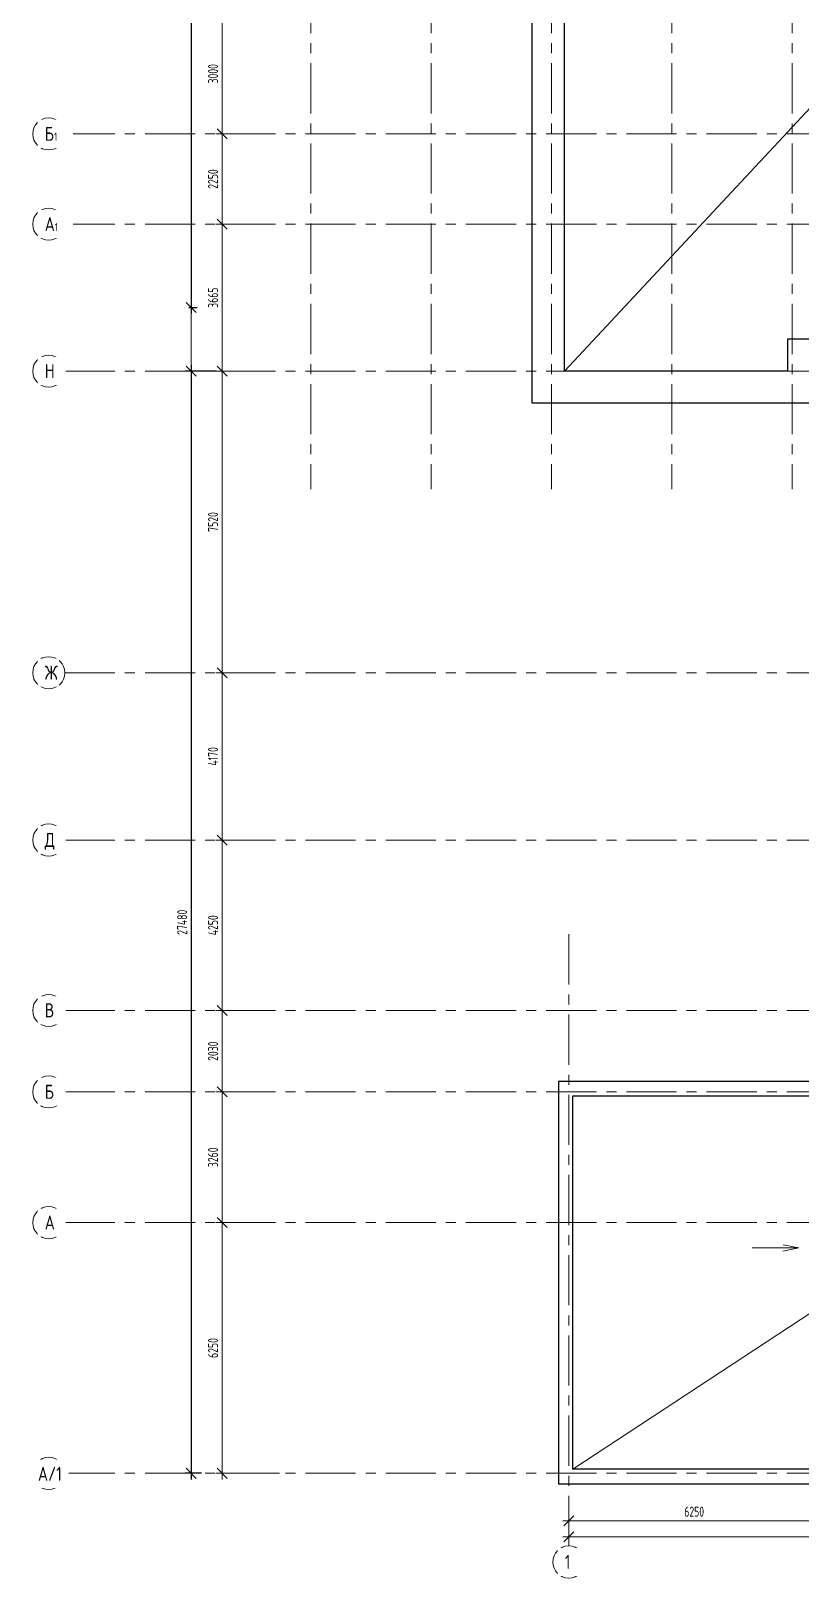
# Model space of a CAD drawing. Header units: millimetres. Extents: x -13407 to 8952771, y -2611 to 110860.
# Drawn here: x -13407 to 5789, y -2611 to 35963 of the extents above; entities that cross this region are included whole.
import ezdxf
from ezdxf import colors
from ezdxf.entities.mleader import LeaderData, LeaderLine
from ezdxf.math import Vec2, Vec3

# ---------------------------------------------------------------- set-up
doc = ezdxf.new("R2010")
doc.units = ezdxf.units.MM
doc.linetypes.add('CENTER', pattern=[2, 1.25, -0.25, 0.25, -0.25])
doc.layers.get('Defpoints').update_dxf_attribs({"color": 6})
for name, color, linetype, lineweight in [('АР_Навесной фасад', 5, 'Continuous', 5), ('АР_Оси', 193, 'Continuous', 9), ('АР_Оси размеры', 164, 'Continuous', 9), ('АР_Отметки', 250, 'Continuous', 15), ('АР_тонкая линия', 250, 'Continuous', 0), ('Подвал', 250, 'Continuous', 30)]:
    doc.layers.add(name, color=color, linetype=linetype, lineweight=lineweight)
doc.styles.add('ISOCPEUR', font='isocpeur.ttf', dxfattribs={"width": 0.7})
doc.styles.add('ГОСТ 2.304', font='isocpeur.ttf', dxfattribs={"width": 0.7})
doc.dimstyles.new('СПДС', dxfattribs={"dimscale": 100, "dimtxt": 2.5, "dimasz": 2.5, "dimexe": 1.5, "dimexo": 0, "dimgap": 1, "dimtad": 1, "dimdec": 0, "dimrnd": 1, "dimtxsty": 'ГОСТ 2.304', "dimblk": 'OBLIQUE', "dimcen": 2.5, "dimdle": 1.5, "dimadec": 0, "dimazin": 2, "dimtfac": 0.75, "dimtdec": 0, "dimtmove": 1, "dimatfit": 3, "dimfxl": 1, "dimtolj": 1, "dimarcsym": 1})

# ---------------------------------------------------------------- blocks, each defined once
blk = doc.blocks.new('_Oblique')
at = {"color": 0, "linetype": 'ByBlock', "lineweight": -2}
blk.add_line((-0.5, -0.5), (0.5, 0.5), dxfattribs=at)
blk = doc.blocks.new('*D73')
at = {"layer": 'Defpoints', "color": 0, "ltscale": 100, "transparency": 16777216}
for p in [(-9469, 75395), (-9469, 29069), (-9413, 29069)]:
    blk.add_point(p, dxfattribs=at)
at = {"layer": 'АР_Оси размеры', "color": 0, "lineweight": -2, "ltscale": 100, "transparency": 16777216}
for p, q in [((-9469, 75395), (-9263, 75395)), ((-9413, 75545), (-9413, 28919)), ((-9469, 29069), (-9263, 29069))]:
    blk.add_line(p, q, dxfattribs=at)
at = {"layer": 'АР_Оси размеры', "color": 0, "lineweight": -2, "ltscale": 100, "transparency": 16777216, "xscale": 250, "yscale": 250, "zscale": 250}
for p, rotation in [((-9413, 75395), 90), ((-9413, 29069), 270)]:
    blk.add_blockref('_Oblique', p, dxfattribs=dict(at, rotation=rotation))
at = {"layer": 'АР_Оси размеры', "color": 0, "ltscale": 100, "transparency": 16777216, "insert": (-9638, 52232), "char_height": 250, "attachment_point": 5, "rotation": 90, "style": 'ГОСТ 2.304'}
blk.add_mtext('\\A1;46326', dxfattribs=at)
blk = doc.blocks.new('*D59')
at = {"layer": 'Defpoints', "color": 0, "lineweight": 30, "ltscale": 100, "transparency": 16777216}
for p in [(-2088, -71210), (-1189, -71210), (-654, -77460)]:
    blk.add_point(p, dxfattribs=at)
at = {"layer": 'АР_Оси размеры', "color": 0, "lineweight": -2, "ltscale": 100, "transparency": 16777216}
for p, q in [((-1189, -71210), (-2238, -71210)), ((-2088, -77610), (-2088, -71060)), ((-654, -77460), (-2238, -77460))]:
    blk.add_line(p, q, dxfattribs=at)
at = {"layer": 'АР_Оси размеры', "color": 0, "lineweight": -2, "ltscale": 100, "transparency": 16777216, "xscale": 250, "yscale": 250, "zscale": 250}
for p, rotation in [((-2088, -71210), 90), ((-2088, -77460), 270)]:
    blk.add_blockref('_Oblique', p, dxfattribs=dict(at, rotation=rotation))
at = {"layer": 'АР_Оси размеры', "color": 0, "ltscale": 100, "transparency": 16777216, "insert": (-2313, -74335), "char_height": 250, "attachment_point": 5, "rotation": 90, "style": 'ГОСТ 2.304'}
blk.add_mtext('\\A1;6250', dxfattribs=at)
blk = doc.blocks.new('*D60')
at = {"layer": 'Defpoints', "color": 0, "lineweight": 30, "ltscale": 100, "transparency": 16777216}
for p in [(-2088, -67950), (-1266, -67950), (-1189, -71210)]:
    blk.add_point(p, dxfattribs=at)
at = {"layer": 'АР_Оси размеры', "color": 0, "lineweight": -2, "ltscale": 100, "transparency": 16777216}
for p, q in [((-2088, -71360), (-2088, -67800)), ((-1266, -67950), (-2238, -67950)), ((-1189, -71210), (-2238, -71210))]:
    blk.add_line(p, q, dxfattribs=at)
at = {"layer": 'АР_Оси размеры', "color": 0, "lineweight": -2, "ltscale": 100, "transparency": 16777216, "xscale": 250, "yscale": 250, "zscale": 250}
for p, rotation in [((-2088, -67950), 90), ((-2088, -71210), 270)]:
    blk.add_blockref('_Oblique', p, dxfattribs=dict(at, rotation=rotation))
at = {"layer": 'АР_Оси размеры', "color": 0, "ltscale": 100, "transparency": 16777216, "insert": (-2313, -69580), "char_height": 250, "attachment_point": 5, "rotation": 90, "style": 'ГОСТ 2.304'}
blk.add_mtext('\\A1;3260', dxfattribs=at)
blk = doc.blocks.new('*D61')
at = {"layer": 'Defpoints', "color": 0, "lineweight": 30, "ltscale": 100, "transparency": 16777216}
for p in [(-2088, -65920), (-1340, -65920), (-1266, -67950)]:
    blk.add_point(p, dxfattribs=at)
at = {"layer": 'АР_Оси размеры', "color": 0, "lineweight": -2, "ltscale": 100, "transparency": 16777216}
for p, q in [((-1340, -65920), (-2238, -65920)), ((-2088, -68100), (-2088, -65770)), ((-1266, -67950), (-2238, -67950))]:
    blk.add_line(p, q, dxfattribs=at)
at = {"layer": 'АР_Оси размеры', "color": 0, "lineweight": -2, "ltscale": 100, "transparency": 16777216, "xscale": 250, "yscale": 250, "zscale": 250}
for p, rotation in [((-2088, -65920), 90), ((-2088, -67950), 270)]:
    blk.add_blockref('_Oblique', p, dxfattribs=dict(at, rotation=rotation))
at = {"layer": 'АР_Оси размеры', "color": 0, "ltscale": 100, "transparency": 16777216, "insert": (-2313, -66935), "char_height": 250, "attachment_point": 5, "rotation": 90, "style": 'ГОСТ 2.304'}
blk.add_mtext('\\A1;2030', dxfattribs=at)
blk = doc.blocks.new('*D62')
at = {"layer": 'Defpoints', "color": 0, "lineweight": 30, "ltscale": 100, "transparency": 16777216}
for p in [(-2088, -61670), (-1738, -61670), (-1340, -65920)]:
    blk.add_point(p, dxfattribs=at)
at = {"layer": 'АР_Оси размеры', "color": 0, "lineweight": -2, "ltscale": 100, "transparency": 16777216}
for p, q in [((-1738, -61670), (-2238, -61670)), ((-2088, -66070), (-2088, -61520)), ((-1340, -65920), (-2238, -65920))]:
    blk.add_line(p, q, dxfattribs=at)
at = {"layer": 'АР_Оси размеры', "color": 0, "lineweight": -2, "ltscale": 100, "transparency": 16777216, "xscale": 250, "yscale": 250, "zscale": 250}
for p, rotation in [((-2088, -61670), 90), ((-2088, -65920), 270)]:
    blk.add_blockref('_Oblique', p, dxfattribs=dict(at, rotation=rotation))
at = {"layer": 'АР_Оси размеры', "color": 0, "ltscale": 100, "transparency": 16777216, "insert": (-2313, -63795), "char_height": 250, "attachment_point": 5, "rotation": 90, "style": 'ГОСТ 2.304'}
blk.add_mtext('\\A1;4250', dxfattribs=at)
blk = doc.blocks.new('*D12')
at = {"layer": 'Defpoints', "color": 0, "lineweight": 30, "ltscale": 100, "transparency": 16777216}
for p in [(-2088, -57500), (-1270, -57500), (-1738, -61670)]:
    blk.add_point(p, dxfattribs=at)
at = {"layer": 'АР_Оси размеры', "color": 0, "lineweight": -2, "ltscale": 100, "transparency": 16777216}
for p, q in [((-2088, -61820), (-2088, -57350)), ((-1270, -57500), (-2238, -57500)), ((-1738, -61670), (-2238, -61670))]:
    blk.add_line(p, q, dxfattribs=at)
at = {"layer": 'АР_Оси размеры', "color": 0, "lineweight": -2, "ltscale": 100, "transparency": 16777216, "xscale": 250, "yscale": 250, "zscale": 250}
for p, rotation in [((-2088, -57500), 90), ((-2088, -61670), 270)]:
    blk.add_blockref('_Oblique', p, dxfattribs=dict(at, rotation=rotation))
at = {"layer": 'АР_Оси размеры', "color": 0, "ltscale": 100, "transparency": 16777216, "insert": (-2313, -59585), "char_height": 250, "attachment_point": 5, "rotation": 90, "style": 'ГОСТ 2.304'}
blk.add_mtext('\\A1;4170', dxfattribs=at)
blk = doc.blocks.new('*D13')
at = {"layer": 'Defpoints', "color": 0, "lineweight": 30, "ltscale": 100, "transparency": 16777216}
for p in [(-2088, -49980), (-1209, -49980), (-1270, -57500)]:
    blk.add_point(p, dxfattribs=at)
at = {"layer": 'АР_Оси размеры', "color": 0, "lineweight": -2, "ltscale": 100, "transparency": 16777216}
for p, q in [((-1209, -49980), (-2238, -49980)), ((-2088, -57650), (-2088, -49830)), ((-1270, -57500), (-2238, -57500))]:
    blk.add_line(p, q, dxfattribs=at)
at = {"layer": 'АР_Оси размеры', "color": 0, "lineweight": -2, "ltscale": 100, "transparency": 16777216, "xscale": 250, "yscale": 250, "zscale": 250}
for p, rotation in [((-2088, -49980), 90), ((-2088, -57500), 270)]:
    blk.add_blockref('_Oblique', p, dxfattribs=dict(at, rotation=rotation))
at = {"layer": 'АР_Оси размеры', "color": 0, "ltscale": 100, "transparency": 16777216, "insert": (-2313, -53740), "char_height": 250, "attachment_point": 5, "rotation": 90, "style": 'ГОСТ 2.304'}
blk.add_mtext('\\A1;7520', dxfattribs=at)
blk = doc.blocks.new('*D14')
at = {"layer": 'Defpoints', "color": 0, "lineweight": 30, "ltscale": 100, "transparency": 16777216}
for p in [(-2088, -46315), (-1439, -46315), (-1209, -49980)]:
    blk.add_point(p, dxfattribs=at)
at = {"layer": 'АР_Оси размеры', "color": 0, "lineweight": -2, "ltscale": 100, "transparency": 16777216}
for p, q in [((-2088, -50130), (-2088, -46165)), ((-1439, -46315), (-2238, -46315)), ((-1209, -49980), (-2238, -49980))]:
    blk.add_line(p, q, dxfattribs=at)
at = {"layer": 'АР_Оси размеры', "color": 0, "lineweight": -2, "ltscale": 100, "transparency": 16777216, "xscale": 250, "yscale": 250, "zscale": 250}
for p, rotation in [((-2088, -46315), 90), ((-2088, -49980), 270)]:
    blk.add_blockref('_Oblique', p, dxfattribs=dict(at, rotation=rotation))
at = {"layer": 'АР_Оси размеры', "color": 0, "ltscale": 100, "transparency": 16777216, "insert": (-2313, -48148), "char_height": 250, "attachment_point": 5, "rotation": 90, "style": 'ГОСТ 2.304'}
blk.add_mtext('\\A1;3665', dxfattribs=at)
blk = doc.blocks.new('*D15')
at = {"layer": 'Defpoints', "color": 0, "lineweight": 30, "ltscale": 100, "transparency": 16777216}
for p in [(-2088, -44065), (-1746, -44065), (-1439, -46315)]:
    blk.add_point(p, dxfattribs=at)
at = {"layer": 'АР_Оси размеры', "color": 0, "lineweight": -2, "ltscale": 100, "transparency": 16777216}
for p, q in [((-2088, -46465), (-2088, -43915)), ((-1746, -44065), (-2238, -44065)), ((-1439, -46315), (-2238, -46315))]:
    blk.add_line(p, q, dxfattribs=at)
at = {"layer": 'АР_Оси размеры', "color": 0, "lineweight": -2, "ltscale": 100, "transparency": 16777216, "xscale": 250, "yscale": 250, "zscale": 250}
for p, rotation in [((-2088, -44065), 90), ((-2088, -46315), 270)]:
    blk.add_blockref('_Oblique', p, dxfattribs=dict(at, rotation=rotation))
at = {"layer": 'АР_Оси размеры', "color": 0, "ltscale": 100, "transparency": 16777216, "insert": (-2313, -45190), "char_height": 250, "attachment_point": 5, "rotation": 90, "style": 'ГОСТ 2.304'}
blk.add_mtext('\\A1;2250', dxfattribs=at)
blk = doc.blocks.new('*D16')
at = {"layer": 'Defpoints', "color": 0, "lineweight": 30, "ltscale": 100, "transparency": 16777216}
for p in [(-2088, -41065), (-1746, -41065), (-1746, -44065)]:
    blk.add_point(p, dxfattribs=at)
at = {"layer": 'АР_Оси размеры', "color": 0, "lineweight": -2, "ltscale": 100, "transparency": 16777216}
for p, q in [((-1746, -41065), (-2238, -41065)), ((-2088, -44215), (-2088, -40915)), ((-1746, -44065), (-2238, -44065))]:
    blk.add_line(p, q, dxfattribs=at)
at = {"layer": 'АР_Оси размеры', "color": 0, "lineweight": -2, "ltscale": 100, "transparency": 16777216, "xscale": 250, "yscale": 250, "zscale": 250}
for p, rotation in [((-2088, -41065), 90), ((-2088, -44065), 270)]:
    blk.add_blockref('_Oblique', p, dxfattribs=dict(at, rotation=rotation))
at = {"layer": 'АР_Оси размеры', "color": 0, "ltscale": 100, "transparency": 16777216, "insert": (-2313, -42565), "char_height": 250, "attachment_point": 5, "rotation": 90, "style": 'ГОСТ 2.304'}
blk.add_mtext('\\A1;3000', dxfattribs=at)
blk = doc.blocks.new('*D28')
at = {"layer": 'Defpoints', "color": 0, "lineweight": 30, "ltscale": 100, "transparency": 16777216}
for p in [(-2914, -2065), (-2914, -49980), (-2858, -49980)]:
    blk.add_point(p, dxfattribs=at)
at = {"layer": 'АР_Оси размеры', "color": 0, "lineweight": -2, "ltscale": 100, "transparency": 16777216}
for p, q in [((-2858, -1915), (-2858, -50130)), ((-2914, -2065), (-2708, -2065)), ((-2914, -49980), (-2708, -49980))]:
    blk.add_line(p, q, dxfattribs=at)
at = {"layer": 'АР_Оси размеры', "color": 0, "lineweight": -2, "ltscale": 100, "transparency": 16777216, "xscale": 250, "yscale": 250, "zscale": 250}
for p, rotation in [((-2858, -2065), 90), ((-2858, -49980), 270)]:
    blk.add_blockref('_Oblique', p, dxfattribs=dict(at, rotation=rotation))
at = {"layer": 'АР_Оси размеры', "color": 0, "ltscale": 100, "transparency": 16777216, "insert": (-3083, -26023), "char_height": 250, "attachment_point": 5, "rotation": 90, "style": 'ГОСТ 2.304'}
blk.add_mtext('\\A1;47915', dxfattribs=at)
blk = doc.blocks.new('*D29')
at = {"layer": 'Defpoints', "color": 0, "lineweight": 30, "ltscale": 100, "transparency": 16777216}
for p in [(6555, -78232), (12805, -78232), (12805, -78642)]:
    blk.add_point(p, dxfattribs=at)
at = {"layer": 'АР_Оси размеры', "color": 0, "lineweight": -2, "ltscale": 100, "transparency": 16777216}
for p, q in [((6555, -78232), (6555, -78792)), ((12805, -78232), (12805, -78792)), ((6405, -78642), (12955, -78642))]:
    blk.add_line(p, q, dxfattribs=at)
at = {"layer": 'АР_Оси размеры', "color": 0, "lineweight": -2, "ltscale": 100, "transparency": 16777216, "xscale": 250, "yscale": 250, "zscale": 250, "rotation": 180}
blk.add_blockref('_Oblique', (6555, -78642), dxfattribs=at)
at = {"layer": 'АР_Оси размеры', "color": 0, "lineweight": -2, "ltscale": 100, "transparency": 16777216, "xscale": 250, "yscale": 250, "zscale": 250}
blk.add_blockref('_Oblique', (12805, -78642), dxfattribs=at)
at = {"layer": 'АР_Оси размеры', "color": 0, "ltscale": 100, "transparency": 16777216, "insert": (9680, -78417), "char_height": 250, "attachment_point": 5, "style": 'ГОСТ 2.304'}
blk.add_mtext('\\A1;6250', dxfattribs=at)
blk = doc.blocks.new('*D57')
at = {"layer": 'Defpoints', "color": 0, "lineweight": 30, "ltscale": 100, "transparency": 16777216}
for p in [(6555, -78792), (74970, -78792), (74970, -79044)]:
    blk.add_point(p, dxfattribs=at)
at = {"layer": 'АР_Оси размеры', "color": 0, "lineweight": -2, "ltscale": 100, "transparency": 16777216}
for p, q in [((6405, -79044), (75120, -79044)), ((6555, -78792), (6555, -79194)), ((74970, -78792), (74970, -79194))]:
    blk.add_line(p, q, dxfattribs=at)
at = {"layer": 'АР_Оси размеры', "color": 0, "lineweight": -2, "ltscale": 100, "transparency": 16777216, "xscale": 250, "yscale": 250, "zscale": 250, "rotation": 180}
blk.add_blockref('_Oblique', (6555, -79044), dxfattribs=at)
at = {"layer": 'АР_Оси размеры', "color": 0, "lineweight": -2, "ltscale": 100, "transparency": 16777216, "xscale": 250, "yscale": 250, "zscale": 250}
blk.add_blockref('_Oblique', (74970, -79044), dxfattribs=at)
at = {"layer": 'АР_Оси размеры', "color": 0, "ltscale": 100, "transparency": 16777216, "insert": (40124, -78819), "char_height": 250, "attachment_point": 5, "style": 'ГОСТ 2.304'}
blk.add_mtext('\\A1;68415', dxfattribs=at)
blk = doc.blocks.new('A$C6f2de472')
at = {"layer": 'АР_тонкая линия', "ltscale": 100}
for p, q in [((55, -69), (55, -734)), ((55, -734), (10, -510)), ((10, -510), (55, -734)), ((55, -734), (104, -506))]:
    blk.add_line(p, q, dxfattribs=at)
blk = doc.blocks.new('*D76')
at = {"layer": 'Defpoints', "color": 0, "ltscale": 100, "transparency": 16777216}
for p in [(-8793, 27480), (-9413, 0), (-9155, 0)]:
    blk.add_point(p, dxfattribs=at)
at = {"layer": 'АР_Оси размеры', "color": 0, "lineweight": -2, "ltscale": 100, "transparency": 16777216}
for p, q in [((-8793, 27480), (-9563, 27480)), ((-9413, 27630), (-9413, -150)), ((-9155, 0), (-9563, 0))]:
    blk.add_line(p, q, dxfattribs=at)
at = {"layer": 'АР_Оси размеры', "color": 0, "lineweight": -2, "ltscale": 100, "transparency": 16777216, "xscale": 250, "yscale": 250, "zscale": 250}
for p, rotation in [((-9413, 27480), 90), ((-9413, 0), 270)]:
    blk.add_blockref('_Oblique', p, dxfattribs=dict(at, rotation=rotation))
at = {"layer": 'АР_Оси размеры', "color": 0, "ltscale": 100, "transparency": 16777216, "insert": (-9638, 13740), "char_height": 250, "attachment_point": 5, "rotation": 90, "style": 'ГОСТ 2.304'}
blk.add_mtext('\\A1;27480', dxfattribs=at)
blk = doc.blocks.new('_DotSmall')
at = {"color": 0, "linetype": 'ByBlock', "const_width": 0.5}
blk.add_lwpolyline([(-0.0625, 0, 1), (0.0625, 0, 1)], format="xyb", close=True, dxfattribs=at)
blk = doc.blocks.new('A$C2a493afe')
at = {"layer": 'АР_Оси размеры', "ltscale": 100}
for base, p1, p2, picture, middle in [((-2858.2, -49980.1), (-2914.1, -2065.1), (-2914.1, -49980.1), '*D28', (-3083.2, -26022.6)), ((-2087.7, -41065.1), (-1745.7, -44065.1), (-1745.7, -41065.1), '*D16', (-2312.7, -42565.1)), ((-2087.7, -44065.1), (-1438.8, -46315.1), (-1745.7, -44065.1), '*D15', (-2312.7, -45190.1)), ((-2087.7, -46315.1), (-1209, -49980.1), (-1438.8, -46315.1), '*D14', (-2312.7, -48147.6)), ((-2087.7, -49980.1), (-1269.9, -57500.1), (-1209, -49980.1), '*D13', (-2312.7, -53740.1)), ((-2087.7, -57500.1), (-1737.8, -61670.1), (-1269.9, -57500.1), '*D12', (-2312.7, -59585.1)), ((-2087.7, -61670.1), (-1339.8, -65920.1), (-1737.8, -61670.1), '*D62', (-2312.7, -63795.1)), ((-2087.7, -65920.1), (-1266.3, -67950.1), (-1339.8, -65920.1), '*D61', (-2312.7, -66935.1)), ((-2087.7, -67950.1), (-1189, -71210.1), (-1266.3, -67950.1), '*D60', (-2312.7, -69580.1)), ((-2087.7, -71210.1), (-654, -77460.1), (-1189, -71210.1), '*D59', (-2312.7, -74335.1))]:
    dim = blk.add_linear_dim(base=base, p1=p1, p2=p2, angle=90, dimstyle='СПДС', dxfattribs=at)
    dim.commit()
    dim.dimension.update_dxf_attribs({"geometry": picture, "text_midpoint": middle})
dim = blk.add_linear_dim(base=(12805.1, -78642.2), p1=(6555.1, -78232.3), p2=(12805.1, -78232.3), dimstyle='СПДС', dxfattribs=at)
dim.commit()
dim.dimension.update_dxf_attribs({"geometry": '*D29', "text_midpoint": (9680.1, -78417.2)})
dim = blk.add_linear_dim(base=(74970.1, -79044.3), p1=(6555.1, -78792.2), p2=(74970.1, -78792.2), dimstyle='СПДС', dxfattribs=at)
dim.commit()
dim.dimension.update_dxf_attribs({"geometry": '*D57', "text_midpoint": (40124.1, -79044.3), "dimtype": 128})

msp = doc.modelspace()

# ---------------------------------------------------------------- linework, layer by layer
at = {"layer": 'АР_Навесной фасад', "color": 18, "lineweight": 30, "ltscale": 100, "true_color": 0x000000}
msp.add_lwpolyline([(20571.19, 41789.89), (20569.94, 36860), (16639.82, 36860), (16639.82, 36730), (11249.81, 36729.99), (11249.82, 28280), (7004.38, 28280), (6467.91, 28280), (5449.94, 28280), (5449.94, 27480), (-110.18, 27480), (-110.18, 51645), (-6180.06, 51645), (-6180.06, 63145), (-2612.82, 63145), (-2613.02, 63960.02, -0.18105595), (-230.06, 69194.99, -0.18118062), (5009.29, 71578.32), (5819.94, 71578.32), (5819.94, 75145), (14319.94, 75145), (14319.94, 72145), (23149.94, 72145)], format="xyb", dxfattribs=at)
for points in [[(17439.82, 36060), (17439.82, 35930), (12049.81, 35929.99), (12049.82, 27640), (7004.38, 27640), (6467.91, 27640), (6090, 27640), (6090, 26680), (-910.18, 26680), (-910.18, 50975)], [(51825.01, 31605), (16705.01, 31605), (16705.01, 27640), (6090.01, 27640), (6090.01, 9770), (-260.38, 9770), (-259.99, -260), (13160.25, -260), (13160.01, 6090)], [(12800.24, 100), (100, 100), (99.64, 9410), (6450.01, 9410)]]:
    msp.add_lwpolyline(points, dxfattribs=at)
at = {"layer": 'АР_Оси', "linetype": 'CENTER', "ltscale": 1000}
for p, q in [((-6428.81, 79157.47), (-6428.81, 24538.44)), ((-3428.81, 79157.47), (-3428.81, 24538.44)), ((-428.81, 79157.47), (-428.81, 24538.44)), ((2571.19, 79157.47), (2571.19, 24538.44)), ((5571.19, 79157.47), (5571.19, 24538.44)), ((-12563.76, 33395), (70614.65, 33395)), ((-12563.76, 31145), (70614.65, 31145)), ((-12563.76, 27480), (71033.41, 27480)), ((-12563.76, 19960), (71033.41, 19960)), ((-12563.76, 15790), (71033.41, 15790)), ((0, -1811.27), (0, 13478.2)), ((-12563.76, 11540), (71033.41, 11540)), ((-12563.76, 9510), (71033.41, 9510)), ((-12563.76, 6250), (71033.41, 6250)), ((-12563.76, 0), (71033.41, 0))]:
    msp.add_line(p, q, dxfattribs=at)
at = {"layer": 'АР_Оси', "ltscale": 0.5}
for centre in [(-12963.76, 33395), (-12963.76, 31145), (-12963.76, 27480), (-12963.76, 19960), (-12963.76, 15790), (-12963.76, 11540), (-12963.76, 9510), (-12963.76, 6250), (-12963.76, 0), (0, -2211.27)]:
    msp.add_circle(centre, 400, dxfattribs=at)
at = {"layer": 'АР_тонкая линия', "ltscale": 100}
msp.add_line((11922.13, 40382.57), (-110.18, 27480), dxfattribs=at)
at = {"layer": 'Подвал', "lineweight": 13, "ltscale": 500}
msp.add_line((13075, 8640), (100, 100), dxfattribs=at)

# ---------------------------------------------------------------- block references
at = {"layer": 'АР_тонкая линия', "ltscale": 100, "xscale": -1.754367527776944, "yscale": 1.754367527776944, "zscale": 1.754367527776944, "rotation": 89.99999999989352}
msp.add_blockref('A$C6f2de472', (4447.55, 5717.65), dxfattribs=at)

# ---------------------------------------------------------------- dimensions: what is measured, and where the dimension line sits
at = {"layer": 'АР_Оси размеры', "ltscale": 100}
for base, p1, p2, picture, middle in [((-9413.31, 29069.44), (-9469.12, 75395), (-9469.12, 29069.44), '*D73', (-9638.31, 52232.22)), ((-9413.31, 0), (-8792.74, 27480), (-9154.76, 0), '*D76', (-9638.31, 13740))]:
    dim = msp.add_linear_dim(base=base, p1=p1, p2=p2, angle=90, dimstyle='СПДС', dxfattribs=at)
    dim.commit()
    dim.dimension.update_dxf_attribs({"geometry": picture, "text_midpoint": middle})

# ---------------------------------------------------------------- leaders
at = {"layer": 'АР_Отметки'}
ml = msp.add_multileader_mtext('Standard', dxfattribs=at)
ml.set_content('+19,400', color=256, style='ISOCPEUR')
ml.set_leader_properties(color=256, linetype='Continuous', lineweight=-1)
ml.set_arrow_properties(name='DOTSMALL')
ml.build(insert=Vec2(0, 0))
ml.multileader.update_dxf_attribs({"has_text_frame": 1, "text_left_attachment_type": 4, "text_right_attachment_type": 4, "dogleg_length": 100, "arrow_head_size": 180})
ctx = ml.context
ctx.base_point, ctx.char_height, ctx.arrow_head_size, ctx.landing_gap_size, ctx.plane_origin = Vec3(13718.53, 21373.47), 250, 180, 50, Vec3(13721.51, 19186.11)
ctx.left_attachment, ctx.right_attachment = 4, 4
notes = []
notes.append((ctx, [(0, (0, 0, 0), (0, 0), (1, 0), 1, [])]))
ctx.mtext.insert, ctx.mtext.width, ctx.mtext.defined_height, ctx.mtext.line_spacing_style, ctx.mtext.flow_direction = Vec3(13768.53, 21706.8), 696.0353, 776.46, 2, 5
ml = msp.add_multileader_mtext('Standard', dxfattribs=at)
ml.set_content('+19,400', color=256, style='ISOCPEUR')
ml.set_leader_properties(color=256, linetype='Continuous', lineweight=-1)
ml.set_arrow_properties(name='DOTSMALL')
ml.build(insert=Vec2(0, 0))
ml.multileader.update_dxf_attribs({"has_text_frame": 1, "text_left_attachment_type": 4, "text_right_attachment_type": 4, "dogleg_length": 100, "arrow_head_size": 180})
ctx = ml.context
ctx.base_point, ctx.char_height, ctx.arrow_head_size, ctx.landing_gap_size, ctx.plane_origin = Vec3(53961.99, 20988.29), 250, 180, 50, Vec3(53880.6, 19277.6)
ctx.left_attachment, ctx.right_attachment = 4, 4
notes.append((ctx, [(0, (0, 0, 0), (0, 0), (1, 0), 1, [])]))
ctx.mtext.insert, ctx.mtext.width, ctx.mtext.defined_height, ctx.mtext.line_spacing_style, ctx.mtext.flow_direction = Vec3(54011.99, 21321.63), 696.0353, 776.46, 2, 5
for ctx, leaders in notes:
    for number, flags, end, landing, length, lines in leaders:
        leader = LeaderData()
        leader.index, (leader.has_last_leader_line, leader.has_dogleg_vector, leader.attachment_direction) = number, flags
        leader.last_leader_point, leader.dogleg_vector, leader.dogleg_length = Vec3(end), Vec3(landing), length
        for number, points, colour, breaks in lines:
            line = LeaderLine()
            line.index, line.vertices, line.color, line.breaks = number, Vec3.list(points), colors.encode_raw_color(colour), breaks
            leader.lines.append(line)
        ctx.leaders.append(leader)

# ---------------------------------------------------------------- next in the draw order: texts
at = {"layer": 'АР_Оси', "char_height": 350, "attachment_point": 1, "line_spacing_factor": 1.149209, "style": 'ГОСТ 2.304', "bg_fill": 2}
for s, insert, width in [('{\\W0.8;Б\\H0.57143x;1}', (-13063.58, 33572.78), 528.8202), ('{\\W0.8;А\\H0.57143x;1}', (-13063.58, 31322.78), 528.8202), ('{\\W0.8;Ж}', (-13063.58, 20137.78), 178.2056), ('{\\W0.8;А/1}', (-13232.46, 162.79), 1.455191522836685e-11)]:
    msp.add_mtext(s, dxfattribs=dict(at, insert=insert, width=width))
for s, insert in [('{\\W0.8;Н}', (-13063.58, 27657.78)), ('{\\W0.8;Д}', (-13063.58, 15967.78)), ('{\\W0.8;В}', (-13063.58, 11717.78)), ('{\\W0.8;Б}', (-13063.58, 9687.78)), ('{\\W0.8;А}', (-13063.58, 6427.78)), ('{\\W0.8;1}', (-99.82, -2033.49))]:
    msp.add_mtext(s, dxfattribs=dict(at, insert=insert))

# ---------------------------------------------------------------- next in the draw order: block references
at = {"layer": 'АР_тонкая линия', "ltscale": 100}
msp.add_blockref('A$C2a493afe', (-6555.06, 77460.1), dxfattribs=at)

doc.saveas('drawing.dxf')
